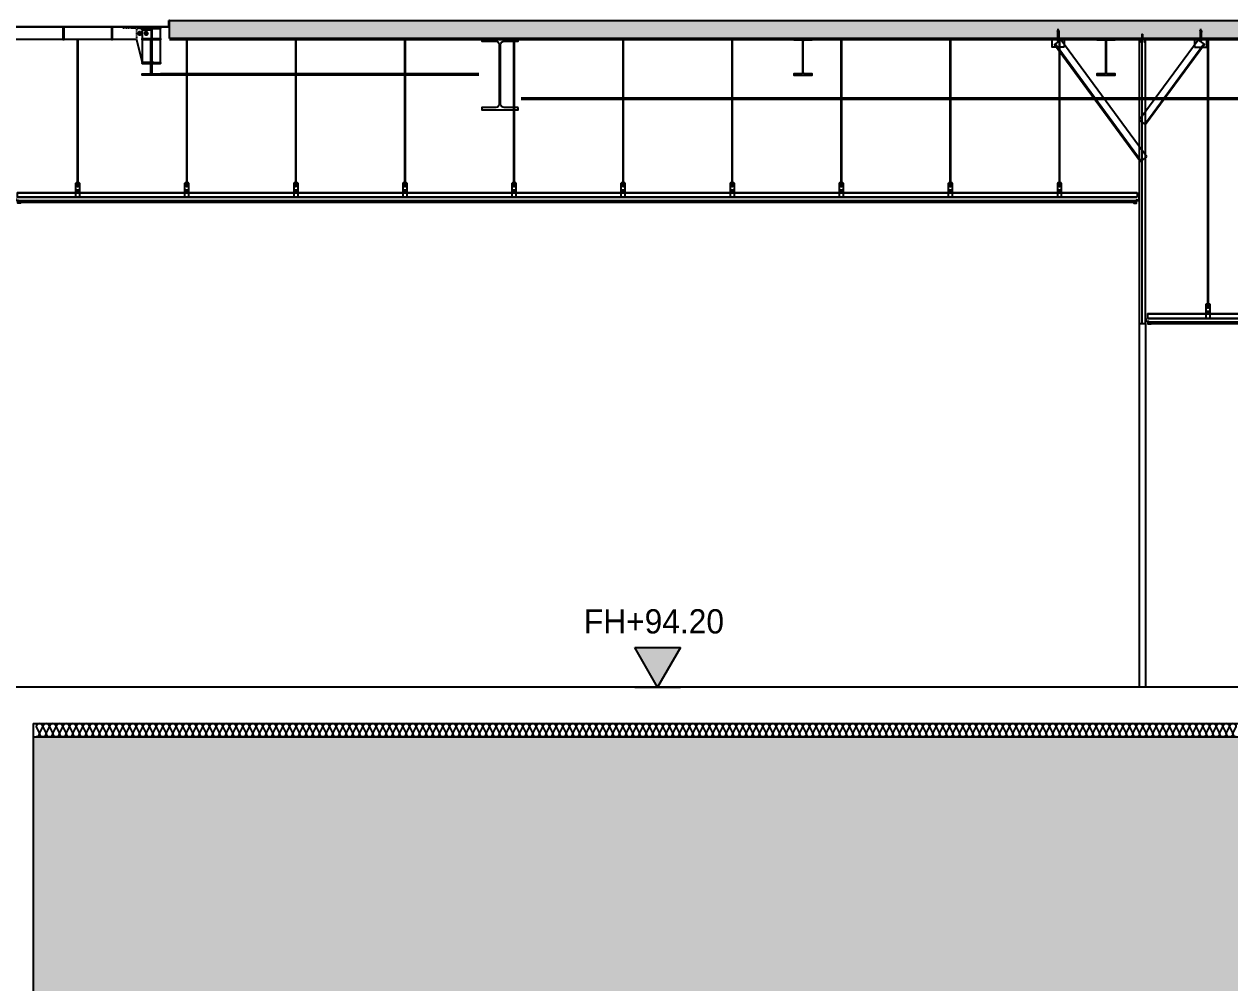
# Model space of a CAD drawing. Header units: millimetres. Extents: x 922366 to 1647943, y -534868 to 518781.
# Drawn here: x 1257360 to 1267307, y 178383 to 186292 of the extents above; entities that cross this region are included whole.
import ezdxf
from ezdxf.enums import TextEntityAlignment as Align
from ezdxf.xclip import XClip

# ---------------------------------------------------------------- set-up
doc = ezdxf.new("R2010")
doc.units = ezdxf.units.MM
doc.header["$XCLIPFRAME"] = 0
doc.linetypes.add('XR-SECTION$0$DASHED2', pattern=[0.375, 0.25, -0.125])
doc.linetypes.add('XR-SECTION$0$HID', pattern=[2.3, 1.5, -0.8])
doc.layers.get('Defpoints').update_dxf_attribs({"color": 137})
for name, color, linetype in [('XR-SECTION$0$01단열재', 55, 'Continuous'), ('XR-SECTION$0$01하지철물', 8, 'Continuous'), ('XR-SECTION$0$09GIRDER', 2, 'Continuous'), ('XR-SECTION$0$A-DET', 5, 'Continuous'), ('XR-SECTION$0$A-FLOR-STUD', 9, 'Continuous'), ('XR-SECTION$0$A-MET', 4, 'Continuous'), ('XR-SECTION$0$A_ME_B&N', 6, 'Continuous'), ('XR-SECTION$0$A_WAL_AS', 4, 'Continuous'), ('XR-SECTION$0$B&G', 9, 'Continuous'), ('XR-SECTION$0$CEILING', 6, 'Continuous'), ('XR-SECTION$0$CON', 2, 'Continuous'), ('XR-SECTION$0$DIM', 7, 'Continuous'), ('XR-SECTION$0$ELE-4', 4, 'Continuous'), ('XR-SECTION$0$ELE-8', 8, 'Continuous'), ('XR-SECTION$0$F.D_frame', 4, 'Continuous'), ('XR-SECTION$0$HAT-254', 254, 'Continuous'), ('XR-SECTION$0$S-253', 253, 'Continuous'), ('XR-SECTION$0$S-STEEL', 2, 'Continuous'), ('XR-SECTION$0$STEEL', 4, 'Continuous'), ('XR-SECTION$0$XR-sec$0$HAT-INS', 250, 'Continuous'), ('XR-SECTION$0$버림콘크리트', 6, 'Continuous'), ('XR-SECTION$0$하부기둥-1', 7, 'Continuous')]:
    doc.layers.add(name, color=color, linetype=linetype)
doc.styles.add('XR-SECTION$0$돋움', font='Dotum.ttf')
doc.linetypes.add('XR-SECTION$0$INSUL150', pattern='A,0.00254,-2.54,[134,ltypeshp.shx,S=18.75,R=0,X=-2.54,Y=0],-69.92,[134,ltypeshp.shx,S=18.75,R=180,X=2.54,Y=0],-2.54', length=75.00254)

# ---------------------------------------------------------------- blocks, each defined once
blk = doc.blocks.new('*U250')
at = {"layer": 'XR-SECTION$0$STEEL', "color": 252}
blk.add_lwpolyline([(-16.25, -9, -0.4142136), (-3.25, -22), (-3.25, -278, -0.4142136), (-16.25, -291), (-75, -291), (-75, -300), (75, -300), (75, -291), (16.25, -291, -0.4142136), (3.25, -278), (3.25, -22, -0.4142136), (16.25, -9), (75, -9), (75, 0), (-75, 0), (-75, -9)], format="xyb", close=True, dxfattribs=at)
blk = doc.blocks.new('*U275')
at = {"color": 252}
for p, q in [((303.7, 11), (315.5, 11)), ((326.1, 66), (326.1, 26)), ((326.1, 66), (9565.1, 66)), ((326.1, 63), (9565.1, 63)), ((326.1, 29), (9565.1, 29)), ((326.1, 26), (9565.1, 26)), ((839.9, 84), (809.9, 84)), ((831.8, 72), (818, 72)), ((824.9, 78.2), (824.9, 65.8)), ((1739.9, 84), (1709.9, 84)), ((1731.8, 72), (1718, 72)), ((1724.9, 78.2), (1724.9, 65.8)), ((2639.9, 84), (2609.9, 84)), ((2631.8, 72), (2618, 72)), ((2624.9, 78.2), (2624.9, 65.8)), ((3539.9, 84), (3509.9, 84)), ((3531.8, 72), (3518, 72)), ((3524.9, 78.2), (3524.9, 65.8)), ((4439.9, 84), (4409.9, 84)), ((4431.8, 72), (4418, 72)), ((4424.9, 78.2), (4424.9, 65.8)), ((5339.9, 84), (5309.9, 84)), ((5331.8, 72), (5318, 72)), ((5324.9, 78.2), (5324.9, 65.8)), ((6239.9, 84), (6209.9, 84)), ((6231.8, 72), (6218, 72)), ((6224.9, 78.2), (6224.9, 65.8)), ((7139.9, 84), (7109.9, 84)), ((7131.8, 72), (7118, 72)), ((7124.9, 78.2), (7124.9, 65.8)), ((8039.9, 84), (8009.9, 84)), ((8031.8, 72), (8018, 72)), ((8024.9, 78.2), (8024.9, 65.8)), ((8939.9, 84), (8909.9, 84)), ((8931.8, 72), (8918, 72)), ((8924.9, 78.2), (8924.9, 65.8)), ((9565.1, 66), (9565.1, 26)), ((9587.5, 11), (9575.7, 11)), ((336.1, -1), (9555.1, -1)), ((336.1, -16), (336.1, -1)), ((336.1, -8), (9555.1, -8)), ((336.1, -16), (9555.1, -16)), ((9555.1, -16), (9555.1, -1))]:
    blk.add_line(p, q, dxfattribs=at)
for points in [[(821.5, 1334), (821.5, 113.9), (828.2, 113.9), (828.2, 1334)], [(1721.5, 1334), (1721.5, 113.9), (1728.2, 113.9), (1728.2, 1334)], [(2621.5, 1334), (2621.5, 113.9), (2628.2, 113.9), (2628.2, 1334)], [(3521.5, 1334), (3521.5, 113.9), (3528.2, 113.9), (3528.2, 1334)], [(4421.5, 1334), (4421.5, 113.9), (4428.2, 113.9), (4428.2, 1334)], [(5321.5, 1334), (5321.5, 113.9), (5328.2, 113.9), (5328.2, 1334)], [(6221.5, 1334), (6221.5, 113.9), (6228.2, 113.9), (6228.2, 1334)], [(7121.5, 1334), (7121.5, 113.9), (7128.2, 113.9), (7128.2, 1334)], [(8021.5, 1334), (8021.5, 113.9), (8028.2, 113.9), (8028.2, 1334)], [(8921.5, 1334), (8921.5, 113.9), (8928.2, 113.9), (8928.2, 1334)], [(839.9, 143), (838.6, 145), (811.2, 145), (809.9, 143), (809.9, 138), (811.2, 136), (838.6, 136), (839.9, 138), (809.9, 138)], [(816.1, 136), (816.1, 131), (833.7, 131), (833.7, 136)], [(1739.9, 143), (1738.6, 145), (1711.2, 145), (1709.9, 143), (1709.9, 138), (1711.2, 136), (1738.6, 136), (1739.9, 138), (1709.9, 138)], [(1716.1, 136), (1716.1, 131), (1733.7, 131), (1733.7, 136)], [(2639.9, 143), (2638.6, 145), (2611.2, 145), (2609.9, 143), (2609.9, 138), (2611.2, 136), (2638.6, 136), (2639.9, 138), (2609.9, 138)], [(2616.1, 136), (2616.1, 131), (2633.7, 131), (2633.7, 136)], [(3539.9, 143), (3538.6, 145), (3511.2, 145), (3509.9, 143), (3509.9, 138), (3511.2, 136), (3538.6, 136), (3539.9, 138), (3509.9, 138)], [(3516.1, 136), (3516.1, 131), (3533.7, 131), (3533.7, 136)], [(4439.9, 143), (4438.6, 145), (4411.2, 145), (4409.9, 143), (4409.9, 138), (4411.2, 136), (4438.6, 136), (4439.9, 138), (4409.9, 138)], [(4416.1, 136), (4416.1, 131), (4433.7, 131), (4433.7, 136)], [(5339.9, 143), (5338.6, 145), (5311.2, 145), (5309.9, 143), (5309.9, 138), (5311.2, 136), (5338.6, 136), (5339.9, 138), (5309.9, 138)], [(5316.1, 136), (5316.1, 131), (5333.7, 131), (5333.7, 136)], [(6239.9, 143), (6238.6, 145), (6211.2, 145), (6209.9, 143), (6209.9, 138), (6211.2, 136), (6238.6, 136), (6239.9, 138), (6209.9, 138)], [(6216.1, 136), (6216.1, 131), (6233.7, 131), (6233.7, 136)], [(7139.9, 143), (7138.6, 145), (7111.2, 145), (7109.9, 143), (7109.9, 138), (7111.2, 136), (7138.6, 136), (7139.9, 138), (7109.9, 138)], [(7116.1, 136), (7116.1, 131), (7133.7, 131), (7133.7, 136)], [(8039.9, 143), (8038.6, 145), (8011.2, 145), (8009.9, 143), (8009.9, 138), (8011.2, 136), (8038.6, 136), (8039.9, 138), (8009.9, 138)], [(8016.1, 136), (8016.1, 131), (8033.7, 131), (8033.7, 136)], [(8939.9, 143), (8938.6, 145), (8911.2, 145), (8909.9, 143), (8909.9, 138), (8911.2, 136), (8938.6, 136), (8939.9, 138), (8909.9, 138)], [(8916.1, 136), (8916.1, 131), (8933.7, 131), (8933.7, 136)]]:
    blk.add_lwpolyline(points, dxfattribs=at)
for points in [[(809.9, 143), (839.9, 143), (839.9, 24), (809.9, 24)], [(1709.9, 143), (1739.9, 143), (1739.9, 24), (1709.9, 24)], [(2609.9, 143), (2639.9, 143), (2639.9, 24), (2609.9, 24)], [(3509.9, 143), (3539.9, 143), (3539.9, 24), (3509.9, 24)], [(4409.9, 143), (4439.9, 143), (4439.9, 24), (4409.9, 24)], [(5309.9, 143), (5339.9, 143), (5339.9, 24), (5309.9, 24)], [(6209.9, 143), (6239.9, 143), (6239.9, 24), (6209.9, 24)], [(7109.9, 143), (7139.9, 143), (7139.9, 24), (7109.9, 24)], [(8009.9, 143), (8039.9, 143), (8039.9, 24), (8009.9, 24)], [(8909.9, 143), (8939.9, 143), (8939.9, 24), (8909.9, 24)], [(333.1, -19), (352.1, -19), (352.1, -22), (330.1, -22), (330.1, 0), (308.1, 0), (308.1, 22), (311.1, 22), (311.1, 3), (333.1, 3)], [(9558.1, -19), (9539.1, -19), (9539.1, -22), (9561.1, -22), (9561.1, 0), (9583.1, 0), (9583.1, 22), (9580.1, 22), (9580.1, 3), (9558.1, 3)]]:
    blk.add_lwpolyline(points, close=True, dxfattribs=at)
for centre, radius in [((824.9, 72), 4.25), ((824.9, 72), 3.25), ((1724.9, 72), 4.25), ((1724.9, 72), 3.25), ((2624.9, 72), 4.25), ((2624.9, 72), 3.25), ((3524.9, 72), 4.25), ((3524.9, 72), 3.25), ((4424.9, 72), 4.25), ((4424.9, 72), 3.25), ((5324.9, 72), 4.25), ((5324.9, 72), 3.25), ((6224.9, 72), 4.25), ((6224.9, 72), 3.25), ((7124.9, 72), 4.25), ((7124.9, 72), 3.25), ((8024.9, 72), 4.25), ((8024.9, 72), 3.25), ((8924.9, 72), 4.25), ((8924.9, 72), 3.25)]:
    blk.add_circle(centre, radius, dxfattribs=at)
blk = doc.blocks.new('*U559')
at = {"layer": 'XR-SECTION$0$하부기둥-1', "color": 3, "linetype": 'ByBlock', "ltscale": 0.5}
for p, q in [((-21.3, 141), (-75, 141)), ((-3.3, 123), (-3.3, -123)), ((3.2, 123), (3.2, -123)), ((21.2, 141), (75, 141)), ((-21.3, -141), (-75, -141)), ((21.2, -141), (75, -141))]:
    blk.add_line(p, q, dxfattribs=at)
for points in [[(75, 141), (75, 150), (-75, 150), (-75, 141)], [(-75, -141), (-75, -150), (75, -150), (75, -141)]]:
    blk.add_lwpolyline(points, dxfattribs=at)
at = {"layer": 'XR-SECTION$0$하부기둥-1', "color": 3, "linetype": 'ByBlock', "ltscale": 0.1}
for centre, start, end in [((-21.3, 123), 0, 90), ((21.2, -123), 180, 270)]:
    blk.add_arc(centre, 18, start, end, dxfattribs=at)
at = {"layer": 'XR-SECTION$0$하부기둥-1', "color": 3, "linetype": 'ByBlock', "ltscale": 0.5}
for centre, start, end in [((21.2, 123), 90, 180), ((-21.3, -123), 270, 0)]:
    blk.add_arc(centre, 18, start, end, dxfattribs=at)
blk = doc.blocks.new('XR-SECTION$0$A$C4572204D')
at = {"layer": 'XR-SECTION$0$CON', "color": 252, "ltscale": 10}
blk.add_line((150, -582), (150, -18), dxfattribs=at)
blk.add_lwpolyline([(-246, -200), (-150, -582)], dxfattribs=at)
blk = doc.blocks.new('XR-SECTION$0$A$C1BF81989')
at = {"color": 252, "linetype": 'Continuous'}
for points in [[(-178, -76), (-206, -76), (-220, -100), (-206, -124), (-178, -124), (-164, -100)], [(-70, -76), (-98, -76), (-112, -100), (-98, -124), (-70, -124), (-56, -100)]]:
    blk.add_lwpolyline(points, close=True, dxfattribs=at)
for centre, radius in [((-192, -100), 24), ((-192, -100), 16), ((-84, -100), 24), ((-84, -100), 16)]:
    blk.add_circle(centre, radius, dxfattribs=at)
at = {"layer": 'XR-SECTION$0$B&G', "color": 252, "linetype": 'Continuous', "ltscale": 2}
for p, q in [((-170, 0), (-170, -20)), ((-150, -40), (-27, -40))]:
    blk.add_line(p, q, dxfattribs=at)
blk.add_arc((-150, -20), 20, 180, 270, dxfattribs=at)
at = {"layer": 'XR-SECTION$0$CON', "color": 252, "ltscale": 10}
blk.add_arc((-6, -18), 30, 180, 270, dxfattribs=at)
at = {"layer": 'XR-SECTION$0$DIM', "color": 252, "linetype": 'XR-SECTION$0$DASHED2', "ltscale": 0.1}
blk.add_lwpolyline([(-170, -18), (-246, -18), (-246, -200)], dxfattribs=at)
at = {"color": 252}
blk.add_blockref('XR-SECTION$0$A$C4572204D', (0, 0), dxfattribs=at)
blk = doc.blocks.new('XR-SECTION$0$str-sec2')
at = {"layer": 'XR-SECTION$0$ELE-8', "color": 252}
blk.add_lwpolyline([(8050, -356), (8200, -356), (8200, -56), (8050, -56)], close=True, dxfattribs=at)
at = {"layer": 'XR-SECTION$0$STEEL', "color": 252}
blk.add_line((8002, -156), (5977, -156), dxfattribs=at)
for points in [[(5749, -50), (8269, -50), (8269, 0)], [(8275, -56), (8275, 0), (8269, 0)], [(8275, -56), (5749, -56), (5749, -100)]]:
    blk.add_lwpolyline(points, dxfattribs=at)
for points in [[(7395, -56), (7395, -156), (7405, -156), (7405, -56)], [(7795, -56), (7795, -156), (7805, -156), (7805, -56)]]:
    blk.add_lwpolyline(points, close=True, dxfattribs=at)
at = {"layer": 'XR-SECTION$0$STEEL', "color": 252, "xscale": 0.5, "yscale": 0.5, "zscale": 0.5}
blk.add_blockref('XR-SECTION$0$A$C1BF81989', (8125, -56), dxfattribs=at)
at = {"layer": 'XR-SECTION$0$STEEL', "color": 252, "ltscale": 100, "xscale": -1}
blk.add_blockref('*U559', (8125, -206), dxfattribs=at)
blk = doc.blocks.new('*U326')
at = {"layer": 'XR-SECTION$0$XR-sec$0$HAT-INS', "color": 252}
for points in [[(32.5, 0, 0.414214), (32.75, 0.25), (32.5, 0.75, -1), (33, 0.75), (32.75, 0.25, 0.414214), (33, 0)], [(33, 0, 0.414214), (33.25, 0.25), (33, 0.75, -1), (33.5, 0.75), (33.25, 0.25, 0.414214), (33.5, 0)], [(33.5, 0, 0.414214), (33.75, 0.25), (33.5, 0.75, -1), (34, 0.75), (33.75, 0.25, 0.414214), (34, 0)], [(34, 0, 0.414214), (34.25, 0.25), (34, 0.75, -1), (34.5, 0.75), (34.25, 0.25, 0.414214), (34.5, 0)], [(34.5, 0, 0.414214), (34.75, 0.25), (34.5, 0.75, -1), (35, 0.75), (34.75, 0.25, 0.414214), (35, 0)], [(35, 0, 0.414214), (35.25, 0.25), (35, 0.75, -1), (35.5, 0.75), (35.25, 0.25, 0.414214), (35.5, 0)], [(35.5, 0, 0.414214), (35.75, 0.25), (35.5, 0.75, -1), (36, 0.75), (35.75, 0.25, 0.414214), (36, 0)], [(36, 0, 0.414214), (36.25, 0.25), (36, 0.75, -1), (36.5, 0.75), (36.25, 0.25, 0.414214), (36.5, 0)], [(36.5, 0, 0.414214), (36.75, 0.25), (36.5, 0.75, -1), (37, 0.75), (36.75, 0.25, 0.414214), (37, 0)], [(37, 0, 0.414214), (37.25, 0.25), (37, 0.75, -1), (37.5, 0.75), (37.25, 0.25, 0.414214), (37.5, 0)], [(37.5, 0, 0.414214), (37.75, 0.25), (37.5, 0.75, -1), (38, 0.75), (37.75, 0.25, 0.414214), (38, 0)], [(38, 0, 0.414214), (38.25, 0.25), (38, 0.75, -1), (38.5, 0.75), (38.25, 0.25, 0.414214), (38.5, 0)], [(38.5, 0, 0.414214), (38.75, 0.25), (38.5, 0.75, -1), (39, 0.75), (38.75, 0.25, 0.414214), (39, 0)], [(39, 0, 0.414214), (39.25, 0.25), (39, 0.75, -1), (39.5, 0.75), (39.25, 0.25, 0.414214), (39.5, 0)], [(39.5, 0, 0.414214), (39.75, 0.25), (39.5, 0.75, -1), (40, 0.75), (39.75, 0.25, 0.414214), (40, 0)], [(40, 0, 0.414214), (40.25, 0.25), (40, 0.75, -1), (40.5, 0.75), (40.25, 0.25, 0.414214), (40.5, 0)], [(40.5, 0, 0.414214), (40.75, 0.25), (40.5, 0.75, -1), (41, 0.75), (40.75, 0.25, 0.414214), (41, 0)], [(41, 0, 0.414214), (41.25, 0.25), (41, 0.75, -1), (41.5, 0.75), (41.25, 0.25, 0.414214), (41.5, 0)], [(41.5, 0, 0.414214), (41.75, 0.25), (41.5, 0.75, -1), (42, 0.75), (41.75, 0.25, 0.414214), (42, 0)], [(42, 0, 0.414214), (42.25, 0.25), (42, 0.75, -1), (42.5, 0.75), (42.25, 0.25, 0.414214), (42.5, 0)], [(42.5, 0, 0.414214), (42.75, 0.25), (42.5, 0.75, -1), (43, 0.75), (42.75, 0.25, 0.414214), (43, 0)], [(43, 0, 0.414214), (43.25, 0.25), (43, 0.75, -1), (43.5, 0.75), (43.25, 0.25, 0.414214), (43.5, 0)], [(43.5, 0, 0.414214), (43.75, 0.25), (43.5, 0.75, -1), (44, 0.75), (43.75, 0.25, 0.414214), (44, 0)], [(44, 0, 0.414214), (44.25, 0.25), (44, 0.75, -1), (44.5, 0.75), (44.25, 0.25, 0.414214), (44.5, 0)], [(44.5, 0, 0.414214), (44.75, 0.25), (44.5, 0.75, -1), (45, 0.75), (44.75, 0.25, 0.414214), (45, 0)], [(45, 0, 0.414214), (45.25, 0.25), (45, 0.75, -1), (45.5, 0.75), (45.25, 0.25, 0.414214), (45.5, 0)], [(45.5, 0, 0.414214), (45.75, 0.25), (45.5, 0.75, -1), (46, 0.75), (45.75, 0.25, 0.414214), (46, 0)], [(46, 0, 0.414214), (46.25, 0.25), (46, 0.75, -1), (46.5, 0.75), (46.25, 0.25, 0.414214), (46.5, 0)], [(46.5, 0, 0.414214), (46.75, 0.25), (46.5, 0.75, -1), (47, 0.75), (46.75, 0.25, 0.414214), (47, 0)], [(47, 0, 0.414214), (47.25, 0.25), (47, 0.75, -1), (47.5, 0.75), (47.25, 0.25, 0.414214), (47.5, 0)], [(47.5, 0, 0.414214), (47.75, 0.25), (47.5, 0.75, -1), (48, 0.75), (47.75, 0.25, 0.414214), (48, 0)], [(48, 0, 0.414214), (48.25, 0.25), (48, 0.75, -1), (48.5, 0.75), (48.25, 0.25, 0.414214), (48.5, 0)], [(48.5, 0, 0.414214), (48.75, 0.25), (48.5, 0.75, -1), (49, 0.75), (48.75, 0.25, 0.414214), (49, 0)], [(49, 0, 0.414214), (49.25, 0.25), (49, 0.75, -1), (49.5, 0.75), (49.25, 0.25, 0.414214), (49.5, 0)], [(49.5, 0, 0.414214), (49.75, 0.25), (49.5, 0.75, -1), (50, 0.75), (49.75, 0.25, 0.414214), (50, 0)], [(50, 0, 0.414214), (50.25, 0.25), (50, 0.75, -1), (50.5, 0.75), (50.25, 0.25, 0.414214), (50.5, 0)], [(50.5, 0, 0.414214), (50.75, 0.25), (50.5, 0.75, -1), (51, 0.75), (50.75, 0.25, 0.414214), (51, 0)], [(51, 0, 0.414214), (51.25, 0.25), (51, 0.75, -1), (51.5, 0.75), (51.25, 0.25, 0.414214), (51.5, 0)], [(51.5, 0, 0.414214), (51.75, 0.25), (51.5, 0.75, -1), (52, 0.75), (51.75, 0.25, 0.414214), (52, 0)], [(52, 0, 0.414214), (52.25, 0.25), (52, 0.75, -1), (52.5, 0.75), (52.25, 0.25, 0.414214), (52.5, 0)], [(52.5, 0, 0.414214), (52.75, 0.25), (52.5, 0.75, -1), (53, 0.75), (52.75, 0.25, 0.414214), (53, 0)], [(53, 0, 0.414214), (53.25, 0.25), (53, 0.75, -1), (53.5, 0.75), (53.25, 0.25, 0.414214), (53.5, 0)], [(53.5, 0, 0.414214), (53.75, 0.25), (53.5, 0.75, -1), (54, 0.75), (53.75, 0.25, 0.414214), (54, 0)], [(54, 0, 0.414214), (54.25, 0.25), (54, 0.75, -1), (54.5, 0.75), (54.25, 0.25, 0.414214), (54.5, 0)], [(54.5, 0, 0.414214), (54.75, 0.25), (54.5, 0.75, -1), (55, 0.75), (54.75, 0.25, 0.414214), (55, 0)], [(55, 0, 0.414214), (55.25, 0.25), (55, 0.75, -1), (55.5, 0.75), (55.25, 0.25, 0.414214), (55.5, 0)], [(55.5, 0, 0.414214), (55.75, 0.25), (55.5, 0.75, -1), (56, 0.75), (55.75, 0.25, 0.414214), (56, 0)], [(56, 0, 0.414214), (56.25, 0.25), (56, 0.75, -1), (56.5, 0.75), (56.25, 0.25, 0.414214), (56.5, 0)], [(56.5, 0, 0.414214), (56.75, 0.25), (56.5, 0.75, -1), (57, 0.75), (56.75, 0.25, 0.414214), (57, 0)], [(57, 0, 0.414214), (57.25, 0.25), (57, 0.75, -1), (57.5, 0.75), (57.25, 0.25, 0.414214), (57.5, 0)], [(57.5, 0, 0.414214), (57.75, 0.25), (57.5, 0.75, -1), (58, 0.75), (57.75, 0.25, 0.414214), (58, 0)], [(58, 0, 0.414214), (58.25, 0.25), (58, 0.75, -1), (58.5, 0.75), (58.25, 0.25, 0.414214), (58.5, 0)], [(58.5, 0, 0.414214), (58.75, 0.25), (58.5, 0.75, -1), (59, 0.75), (58.75, 0.25, 0.414214), (59, 0)], [(59, 0, 0.414214), (59.25, 0.25), (59, 0.75, -1), (59.5, 0.75), (59.25, 0.25, 0.414214), (59.5, 0)], [(59.5, 0, 0.414214), (59.75, 0.25), (59.5, 0.75, -1), (60, 0.75), (59.75, 0.25, 0.414214), (60, 0)], [(60, 0, 0.414214), (60.25, 0.25), (60, 0.75, -1), (60.5, 0.75), (60.25, 0.25, 0.414214), (60.5, 0)], [(60.5, 0, 0.414214), (60.75, 0.25), (60.5, 0.75, -1), (61, 0.75), (60.75, 0.25, 0.414214), (61, 0)], [(61, 0, 0.414214), (61.25, 0.25), (61, 0.75, -1), (61.5, 0.75), (61.25, 0.25, 0.414214), (61.5, 0)], [(61.5, 0, 0.414214), (61.75, 0.25), (61.5, 0.75, -1), (62, 0.75), (61.75, 0.25, 0.414214), (62, 0)], [(62, 0, 0.414214), (62.25, 0.25), (62, 0.75, -1), (62.5, 0.75), (62.25, 0.25, 0.414214), (62.5, 0)], [(62.5, 0, 0.414214), (62.75, 0.25), (62.5, 0.75, -1), (63, 0.75), (62.75, 0.25, 0.414214), (63, 0)], [(63, 0, 0.414214), (63.25, 0.25), (63, 0.75, -1), (63.5, 0.75), (63.25, 0.25, 0.414214), (63.5, 0)], [(63.5, 0, 0.414214), (63.75, 0.25), (63.5, 0.75, -1), (64, 0.75), (63.75, 0.25, 0.414214), (64, 0)], [(64, 0, 0.414214), (64.25, 0.25), (64, 0.75, -1), (64.5, 0.75), (64.25, 0.25, 0.414214), (64.5, 0)], [(64.5, 0, 0.414214), (64.75, 0.25), (64.5, 0.75, -1), (65, 0.75), (64.75, 0.25, 0.414214), (65, 0)], [(65, 0, 0.414214), (65.25, 0.25), (65, 0.75, -1), (65.5, 0.75), (65.25, 0.25, 0.414214), (65.5, 0)], [(65.5, 0, 0.414214), (65.75, 0.25), (65.5, 0.75, -1), (66, 0.75), (65.75, 0.25, 0.414214), (66, 0)], [(66, 0, 0.414214), (66.25, 0.25), (66, 0.75, -1), (66.5, 0.75), (66.25, 0.25, 0.414214), (66.5, 0)], [(66.5, 0, 0.414214), (66.75, 0.25), (66.5, 0.75, -1), (67, 0.75), (66.75, 0.25, 0.414214), (67, 0)], [(67, 0, 0.414214), (67.25, 0.25), (67, 0.75, -1), (67.5, 0.75), (67.25, 0.25, 0.414214), (67.5, 0)], [(67.5, 0, 0.414214), (67.75, 0.25), (67.5, 0.75, -1), (68, 0.75), (67.75, 0.25, 0.414214), (68, 0)], [(68, 0, 0.414214), (68.25, 0.25), (68, 0.75, -1), (68.5, 0.75), (68.25, 0.25, 0.414214), (68.5, 0)], [(68.5, 0, 0.414214), (68.75, 0.25), (68.5, 0.75, -1), (69, 0.75), (68.75, 0.25, 0.414214), (69, 0)], [(69, 0, 0.414214), (69.25, 0.25), (69, 0.75, -1), (69.5, 0.75), (69.25, 0.25, 0.414214), (69.5, 0)], [(69.5, 0, 0.414214), (69.75, 0.25), (69.5, 0.75, -1), (70, 0.75), (69.75, 0.25, 0.414214), (70, 0)], [(70, 0, 0.414214), (70.25, 0.25), (70, 0.75, -1), (70.5, 0.75), (70.25, 0.25, 0.414214), (70.5, 0)], [(70.5, 0, 0.414214), (70.75, 0.25), (70.5, 0.75, -1), (71, 0.75), (70.75, 0.25, 0.414214), (71, 0)], [(71, 0, 0.414214), (71.25, 0.25), (71, 0.75, -1), (71.5, 0.75), (71.25, 0.25, 0.414214), (71.5, 0)], [(71.5, 0, 0.414214), (71.75, 0.25), (71.5, 0.75, -1), (72, 0.75), (71.75, 0.25, 0.414214), (72, 0)], [(72, 0, 0.414214), (72.25, 0.25), (72, 0.75, -1), (72.5, 0.75), (72.25, 0.25, 0.414214), (72.5, 0)], [(72.5, 0, 0.414214), (72.75, 0.25), (72.5, 0.75, -1), (73, 0.75), (72.75, 0.25, 0.414214), (73, 0)], [(73, 0, 0.414214), (73.25, 0.25), (73, 0.75, -1), (73.5, 0.75), (73.25, 0.25, 0.414214), (73.5, 0)], [(73.5, 0, 0.414214), (73.75, 0.25), (73.5, 0.75, -1), (74, 0.75), (73.75, 0.25, 0.414214), (74, 0)], [(74, 0, 0.414214), (74.25, 0.25), (74, 0.75, -1), (74.5, 0.75), (74.25, 0.25, 0.414214), (74.5, 0)], [(74.5, 0, 0.414214), (74.75, 0.25), (74.5, 0.75, -1), (75, 0.75), (74.75, 0.25, 0.414214), (75, 0)], [(75, 0, 0.414214), (75.25, 0.25), (75, 0.75, -1), (75.5, 0.75), (75.25, 0.25, 0.414214), (75.5, 0)], [(75.5, 0, 0.414214), (75.75, 0.25), (75.5, 0.75, -1), (76, 0.75), (75.75, 0.25, 0.414214), (76, 0)], [(76, 0, 0.414214), (76.25, 0.25), (76, 0.75, -1), (76.5, 0.75), (76.25, 0.25, 0.414214), (76.5, 0)], [(76.5, 0, 0.414214), (76.75, 0.25), (76.5, 0.75, -1), (77, 0.75), (76.75, 0.25, 0.414214), (77, 0)], [(77, 0, 0.414214), (77.25, 0.25), (77, 0.75, -1), (77.5, 0.75), (77.25, 0.25, 0.414214), (77.5, 0)], [(77.5, 0, 0.414214), (77.75, 0.25), (77.5, 0.75, -1), (78, 0.75), (77.75, 0.25, 0.414214), (78, 0)], [(78, 0, 0.414214), (78.25, 0.25), (78, 0.75, -1), (78.5, 0.75), (78.25, 0.25, 0.414214), (78.5, 0)], [(78.5, 0, 0.414214), (78.75, 0.25), (78.5, 0.75, -1), (79, 0.75), (78.75, 0.25, 0.414214), (79, 0)], [(79, 0, 0.414214), (79.25, 0.25), (79, 0.75, -1), (79.5, 0.75), (79.25, 0.25, 0.414214), (79.5, 0)], [(79.5, 0, 0.414214), (79.75, 0.25), (79.5, 0.75, -1), (80, 0.75), (79.75, 0.25, 0.414214), (80, 0)], [(80, 0, 0.414214), (80.25, 0.25), (80, 0.75, -1), (80.5, 0.75), (80.25, 0.25, 0.414214), (80.5, 0)], [(80.5, 0, 0.414214), (80.75, 0.25), (80.5, 0.75, -1), (81, 0.75), (80.75, 0.25, 0.414214), (81, 0)], [(81, 0, 0.414214), (81.25, 0.25), (81, 0.75, -1), (81.5, 0.75), (81.25, 0.25, 0.414214), (81.5, 0)], [(81.5, 0, 0.414214), (81.75, 0.25), (81.5, 0.75, -1), (82, 0.75), (81.75, 0.25, 0.414214), (82, 0)], [(82, 0, 0.414214), (82.25, 0.25), (82, 0.75, -1), (82.5, 0.75), (82.25, 0.25, 0.414214), (82.5, 0)], [(82.5, 0, 0.414214), (82.75, 0.25), (82.5, 0.75, -1), (83, 0.75), (82.75, 0.25, 0.414214), (83, 0)], [(83, 0, 0.414214), (83.25, 0.25), (83, 0.75, -1), (83.5, 0.75), (83.25, 0.25, 0.414214), (83.5, 0)], [(83.5, 0, 0.414214), (83.75, 0.25), (83.5, 0.75, -1), (84, 0.75), (83.75, 0.25, 0.414214), (84, 0)], [(84, 0, 0.414214), (84.25, 0.25), (84, 0.75, -1), (84.5, 0.75), (84.25, 0.25, 0.414214), (84.5, 0)], [(84.5, 0, 0.414214), (84.75, 0.25), (84.5, 0.75, -1), (85, 0.75), (84.75, 0.25, 0.414214), (85, 0)], [(85, 0, 0.414214), (85.25, 0.25), (85, 0.75, -1), (85.5, 0.75), (85.25, 0.25, 0.414214), (85.5, 0)], [(85.5, 0, 0.414214), (85.75, 0.25), (85.5, 0.75, -1), (86, 0.75), (85.75, 0.25, 0.414214), (86, 0)], [(86, 0, 0.414214), (86.25, 0.25), (86, 0.75, -1), (86.5, 0.75), (86.25, 0.25, 0.414214), (86.5, 0)], [(86.5, 0, 0.414214), (86.75, 0.25), (86.5, 0.75, -1), (87, 0.75), (86.75, 0.25, 0.414214), (87, 0)], [(87, 0, 0.414214), (87.25, 0.25), (87, 0.75, -1), (87.5, 0.75), (87.25, 0.25, 0.414214), (87.5, 0)], [(87.5, 0, 0.414214), (87.75, 0.25), (87.5, 0.75, -1), (88, 0.75), (87.75, 0.25, 0.414214), (88, 0)], [(88, 0, 0.414214), (88.25, 0.25), (88, 0.75, -1), (88.5, 0.75), (88.25, 0.25, 0.414214), (88.5, 0)], [(88.5, 0, 0.414214), (88.75, 0.25), (88.5, 0.75, -1), (89, 0.75), (88.75, 0.25, 0.414214), (89, 0)], [(89, 0, 0.414214), (89.25, 0.25), (89, 0.75, -1), (89.5, 0.75), (89.25, 0.25, 0.414214), (89.5, 0)], [(89.5, 0, 0.414214), (89.75, 0.25), (89.5, 0.75, -1), (90, 0.75), (89.75, 0.25, 0.414214), (90, 0)], [(90, 0, 0.414214), (90.25, 0.25), (90, 0.75, -1), (90.5, 0.75), (90.25, 0.25, 0.414214), (90.5, 0)], [(90.5, 0, 0.414214), (90.75, 0.25), (90.5, 0.75, -1), (91, 0.75), (90.75, 0.25, 0.414214), (91, 0)], [(91, 0, 0.414214), (91.25, 0.25), (91, 0.75, -1), (91.5, 0.75), (91.25, 0.25, 0.414214), (91.5, 0)], [(91.5, 0, 0.414214), (91.75, 0.25), (91.5, 0.75, -1), (92, 0.75), (91.75, 0.25, 0.414214), (92, 0)], [(92, 0, 0.414214), (92.25, 0.25), (92, 0.75, -1), (92.5, 0.75), (92.25, 0.25, 0.414214), (92.5, 0)], [(92.5, 0, 0.414214), (92.75, 0.25), (92.5, 0.75, -1), (93, 0.75), (92.75, 0.25, 0.414214), (93, 0)], [(93, 0, 0.414214), (93.25, 0.25), (93, 0.75, -1), (93.5, 0.75), (93.25, 0.25, 0.414214), (93.5, 0)], [(93.5, 0, 0.414214), (93.75, 0.25), (93.5, 0.75, -1), (94, 0.75), (93.75, 0.25, 0.414214), (94, 0)], [(94, 0, 0.414214), (94.25, 0.25), (94, 0.75, -1), (94.5, 0.75), (94.25, 0.25, 0.414214), (94.5, 0)], [(94.5, 0, 0.414214), (94.75, 0.25), (94.5, 0.75, -1), (95, 0.75), (94.75, 0.25, 0.414214), (95, 0)], [(95, 0, 0.414214), (95.25, 0.25), (95, 0.75, -1), (95.5, 0.75), (95.25, 0.25, 0.414214), (95.5, 0)], [(95.5, 0, 0.414214), (95.75, 0.25), (95.5, 0.75, -1), (96, 0.75), (95.75, 0.25, 0.414214), (96, 0)], [(96, 0, 0.414214), (96.25, 0.25), (96, 0.75, -1), (96.5, 0.75), (96.25, 0.25, 0.414214), (96.5, 0)], [(96.5, 0, 0.414214), (96.75, 0.25), (96.5, 0.75, -1), (97, 0.75), (96.75, 0.25, 0.414214), (97, 0)], [(97, 0, 0.414214), (97.25, 0.25), (97, 0.75, -1), (97.5, 0.75), (97.25, 0.25, 0.414214), (97.5, 0)], [(97.5, 0, 0.414214), (97.75, 0.25), (97.5, 0.75, -1), (98, 0.75), (97.75, 0.25, 0.414214), (98, 0)], [(98, 0, 0.414214), (98.25, 0.25), (98, 0.75, -1), (98.5, 0.75), (98.25, 0.25, 0.414214), (98.5, 0)], [(98.5, 0, 0.414214), (98.75, 0.25), (98.5, 0.75, -1), (99, 0.75), (98.75, 0.25, 0.414214), (99, 0)], [(99, 0, 0.414214), (99.25, 0.25), (99, 0.75, -1), (99.5, 0.75), (99.25, 0.25, 0.414214), (99.5, 0)], [(99.5, 0, 0.414214), (99.75, 0.25), (99.5, 0.75, -1), (100, 0.75), (99.75, 0.25, 0.414214), (100, 0)], [(100, 0, 0.414214), (100.25, 0.25), (100, 0.75, -1), (100.5, 0.75), (100.25, 0.25, 0.414214), (100.5, 0)], [(100.5, 0, 0.414214), (100.75, 0.25), (100.5, 0.75, -1), (101, 0.75), (100.75, 0.25, 0.414214), (101, 0)], [(101, 0, 0.414214), (101.25, 0.25), (101, 0.75, -1), (101.5, 0.75), (101.25, 0.25, 0.414214), (101.5, 0)], [(101.5, 0, 0.414214), (101.75, 0.25), (101.5, 0.75, -1), (102, 0.75), (101.75, 0.25, 0.414214), (102, 0)], [(102, 0, 0.414214), (102.25, 0.25), (102, 0.75, -1), (102.5, 0.75), (102.25, 0.25, 0.414214), (102.5, 0)], [(102.5, 0, 0.414214), (102.75, 0.25), (102.5, 0.75, -1), (103, 0.75), (102.75, 0.25, 0.414214), (103, 0)], [(103, 0, 0.414214), (103.25, 0.25), (103, 0.75, -1), (103.5, 0.75), (103.25, 0.25, 0.414214), (103.5, 0)], [(103.5, 0, 0.414214), (103.75, 0.25), (103.5, 0.75, -1), (104, 0.75), (103.75, 0.25, 0.414214), (104, 0)], [(104, 0, 0.414214), (104.25, 0.25), (104, 0.75, -1), (104.5, 0.75), (104.25, 0.25, 0.414214), (104.5, 0)], [(104.5, 0, 0.414214), (104.75, 0.25), (104.5, 0.75, -1), (105, 0.75), (104.75, 0.25, 0.414214), (105, 0)], [(105, 0, 0.414214), (105.25, 0.25), (105, 0.75, -1), (105.5, 0.75), (105.25, 0.25, 0.414214), (105.5, 0)], [(105.5, 0, 0.414214), (105.75, 0.25), (105.5, 0.75, -1), (106, 0.75), (105.75, 0.25, 0.414214), (106, 0)], [(106, 0, 0.414214), (106.25, 0.25), (106, 0.75, -1), (106.5, 0.75), (106.25, 0.25, 0.414214), (106.5, 0)], [(106.5, 0, 0.414214), (106.75, 0.25), (106.5, 0.75, -1), (107, 0.75), (106.75, 0.25, 0.414214), (107, 0)], [(107, 0, 0.414214), (107.25, 0.25), (107, 0.75, -1), (107.5, 0.75), (107.25, 0.25, 0.414214), (107.5, 0)], [(107.5, 0, 0.414214), (107.75, 0.25), (107.5, 0.75, -1), (108, 0.75), (107.75, 0.25, 0.414214), (108, 0)], [(108, 0, 0.414214), (108.25, 0.25), (108, 0.75, -1), (108.5, 0.75), (108.25, 0.25, 0.414214), (108.5, 0)], [(108.5, 0, 0.414214), (108.75, 0.25), (108.5, 0.75, -1), (109, 0.75), (108.75, 0.25, 0.414214), (109, 0)], [(109, 0, 0.414214), (109.25, 0.25), (109, 0.75, -1), (109.5, 0.75), (109.25, 0.25, 0.414214), (109.5, 0)], [(109.5, 0, 0.414214), (109.75, 0.25), (109.5, 0.75, -1), (110, 0.75), (109.75, 0.25, 0.414214), (110, 0)], [(110, 0, 0.414214), (110.25, 0.25), (110, 0.75, -1), (110.5, 0.75), (110.25, 0.25, 0.414214), (110.5, 0)], [(110.5, 0, 0.414214), (110.75, 0.25), (110.5, 0.75, -1), (111, 0.75), (110.75, 0.25, 0.414214), (111, 0)], [(111, 0, 0.414214), (111.25, 0.25), (111, 0.75, -1), (111.5, 0.75), (111.25, 0.25, 0.414214), (111.5, 0)], [(111.5, 0, 0.414214), (111.75, 0.25), (111.5, 0.75, -1), (112, 0.75), (111.75, 0.25, 0.414214), (112, 0)], [(112, 0, 0.414214), (112.25, 0.25), (112, 0.75, -1), (112.5, 0.75), (112.25, 0.25, 0.414214), (112.5, 0)], [(112.5, 0, 0.414214), (112.75, 0.25), (112.5, 0.75, -1), (113, 0.75), (112.75, 0.25, 0.414214), (113, 0)], [(113, 0, 0.414214), (113.25, 0.25), (113, 0.75, -1), (113.5, 0.75), (113.25, 0.25, 0.414214), (113.5, 0)], [(113.5, 0, 0.414214), (113.75, 0.25), (113.5, 0.75, -1), (114, 0.75), (113.75, 0.25, 0.414214), (114, 0)], [(114, 0, 0.414214), (114.25, 0.25), (114, 0.75, -1), (114.5, 0.75), (114.25, 0.25, 0.414214), (114.5, 0)], [(114.5, 0, 0.414214), (114.75, 0.25), (114.5, 0.75, -1), (115, 0.75), (114.75, 0.25, 0.414214), (115, 0)], [(115, 0, 0.414214), (115.25, 0.25), (115, 0.75, -1), (115.5, 0.75), (115.25, 0.25, 0.414214), (115.5, 0)], [(115.5, 0, 0.414214), (115.75, 0.25), (115.5, 0.75, -1), (116, 0.75), (115.75, 0.25, 0.414214), (116, 0)], [(116, 0, 0.414214), (116.25, 0.25), (116, 0.75, -1), (116.5, 0.75), (116.25, 0.25, 0.414214), (116.5, 0)], [(116.5, 0, 0.414214), (116.75, 0.25), (116.5, 0.75, -1), (117, 0.75), (116.75, 0.25, 0.414214), (117, 0)], [(117, 0, 0.414214), (117.25, 0.25), (117, 0.75, -1), (117.5, 0.75), (117.25, 0.25, 0.414214), (117.5, 0)], [(117.5, 0, 0.414214), (117.75, 0.25), (117.5, 0.75, -1), (118, 0.75), (117.75, 0.25, 0.414214), (118, 0)], [(118, 0, 0.414214), (118.25, 0.25), (118, 0.75, -1), (118.5, 0.75), (118.25, 0.25, 0.414214), (118.5, 0)], [(118.5, 0, 0.414214), (118.75, 0.25), (118.5, 0.75, -1), (119, 0.75), (118.75, 0.25, 0.414214), (119, 0)], [(119, 0, 0.414214), (119.25, 0.25), (119, 0.75, -1), (119.5, 0.75), (119.25, 0.25, 0.414214), (119.5, 0)], [(119.5, 0, 0.414214), (119.75, 0.25), (119.5, 0.75, -1), (120, 0.75), (119.75, 0.25, 0.414214), (120, 0)], [(120, 0, 0.414214), (120.25, 0.25), (120, 0.75, -1), (120.5, 0.75), (120.25, 0.25, 0.414214), (120.5, 0)], [(120.5, 0, 0.414214), (120.75, 0.25), (120.5, 0.75, -1), (121, 0.75), (120.75, 0.25, 0.414214), (121, 0)], [(121, 0, 0.414214), (121.25, 0.25), (121, 0.75, -1), (121.5, 0.75), (121.25, 0.25, 0.414214), (121.5, 0)], [(121.5, 0, 0.414214), (121.75, 0.25), (121.5, 0.75, -1), (122, 0.75), (121.75, 0.25, 0.414214), (122, 0)], [(122, 0, 0.414214), (122.25, 0.25), (122, 0.75, -1), (122.5, 0.75), (122.25, 0.25, 0.414214), (122.5, 0)]]:
    blk.add_lwpolyline(points, format="xyb", dxfattribs=at)
blk = doc.blocks.new('XR-SECTION$0$단면레벨-1')
at = {"layer": 'Defpoints'}
blk.add_hatch(color=252, dxfattribs=at).paths.add_polyline_path([(2176.32, 144.32), (2178.59, 148.25), (2174.05, 148.25)])
at = {"layer": 'Defpoints', "color": 252}
for p, q in [((2174.05, 148.25), (2176.32, 144.32)), ((2178.59, 148.25), (2174.05, 148.25)), ((2176.32, 144.32), (2178.59, 148.25)), ((2178.59, 144.32), (2174.05, 144.32))]:
    blk.add_line(p, q, dxfattribs=at)
at = {"layer": 'Defpoints', "color": 252, "style": 'XR-SECTION$0$돋움'}
blk.add_attdef('GL.+1500', text='', height=2.81, dxfattribs=at).set_placement((2176.69, 150.85), align=Align.MIDDLE)
blk = doc.blocks.new('*U395')
at = {"color": 252}
for p, q in [((303.7, 11), (315.5, 11)), ((326.1, 66), (326.1, 26)), ((326.1, 66), (5265.1, 66)), ((326.1, 63), (5265.1, 63)), ((326.1, 29), (5265.1, 29)), ((326.1, 26), (5265.1, 26)), ((839.9, 84), (809.9, 84)), ((831.8, 72), (818, 72)), ((824.9, 78.2), (824.9, 65.8)), ((1739.9, 84), (1709.9, 84)), ((1731.8, 72), (1718, 72)), ((1724.9, 78.2), (1724.9, 65.8)), ((2639.9, 84), (2609.9, 84)), ((2631.8, 72), (2618, 72)), ((2624.9, 78.2), (2624.9, 65.8)), ((3539.9, 84), (3509.9, 84)), ((3531.8, 72), (3518, 72)), ((3524.9, 78.2), (3524.9, 65.8)), ((4439.9, 84), (4409.9, 84)), ((4431.8, 72), (4418, 72)), ((4424.9, 78.2), (4424.9, 65.8)), ((5265.1, 66), (5265.1, 26)), ((5287.5, 11), (5275.7, 11)), ((336.1, -1), (5255.1, -1)), ((336.1, -16), (336.1, -1)), ((336.1, -8), (5255.1, -8)), ((336.1, -16), (5255.1, -16)), ((5255.1, -16), (5255.1, -1))]:
    blk.add_line(p, q, dxfattribs=at)
for points in [[(821.5, 2325), (821.5, 113.9), (828.2, 113.9), (828.2, 2325)], [(1721.5, 2325), (1721.5, 113.9), (1728.2, 113.9), (1728.2, 2325)], [(2621.5, 2325), (2621.5, 113.9), (2628.2, 113.9), (2628.2, 2325)], [(3521.5, 2325), (3521.5, 113.9), (3528.2, 113.9), (3528.2, 2325)], [(4421.5, 2325), (4421.5, 113.9), (4428.2, 113.9), (4428.2, 2325)], [(839.9, 143), (838.6, 145), (811.2, 145), (809.9, 143), (809.9, 138), (811.2, 136), (838.6, 136), (839.9, 138), (809.9, 138)], [(816.1, 136), (816.1, 131), (833.7, 131), (833.7, 136)], [(1739.9, 143), (1738.6, 145), (1711.2, 145), (1709.9, 143), (1709.9, 138), (1711.2, 136), (1738.6, 136), (1739.9, 138), (1709.9, 138)], [(1716.1, 136), (1716.1, 131), (1733.7, 131), (1733.7, 136)], [(2639.9, 143), (2638.6, 145), (2611.2, 145), (2609.9, 143), (2609.9, 138), (2611.2, 136), (2638.6, 136), (2639.9, 138), (2609.9, 138)], [(2616.1, 136), (2616.1, 131), (2633.7, 131), (2633.7, 136)], [(3539.9, 143), (3538.6, 145), (3511.2, 145), (3509.9, 143), (3509.9, 138), (3511.2, 136), (3538.6, 136), (3539.9, 138), (3509.9, 138)], [(3516.1, 136), (3516.1, 131), (3533.7, 131), (3533.7, 136)], [(4439.9, 143), (4438.6, 145), (4411.2, 145), (4409.9, 143), (4409.9, 138), (4411.2, 136), (4438.6, 136), (4439.9, 138), (4409.9, 138)], [(4416.1, 136), (4416.1, 131), (4433.7, 131), (4433.7, 136)]]:
    blk.add_lwpolyline(points, dxfattribs=at)
for points in [[(809.9, 143), (839.9, 143), (839.9, 24), (809.9, 24)], [(1709.9, 143), (1739.9, 143), (1739.9, 24), (1709.9, 24)], [(2609.9, 143), (2639.9, 143), (2639.9, 24), (2609.9, 24)], [(3509.9, 143), (3539.9, 143), (3539.9, 24), (3509.9, 24)], [(4409.9, 143), (4439.9, 143), (4439.9, 24), (4409.9, 24)], [(333.1, -19), (352.1, -19), (352.1, -22), (330.1, -22), (330.1, 0), (308.1, 0), (308.1, 22), (311.1, 22), (311.1, 3), (333.1, 3)], [(5258.1, -19), (5239.1, -19), (5239.1, -22), (5261.1, -22), (5261.1, 0), (5283.1, 0), (5283.1, 22), (5280.1, 22), (5280.1, 3), (5258.1, 3)]]:
    blk.add_lwpolyline(points, close=True, dxfattribs=at)
for centre, radius in [((824.9, 72), 4.25), ((824.9, 72), 3.25), ((1724.9, 72), 4.25), ((1724.9, 72), 3.25), ((2624.9, 72), 4.25), ((2624.9, 72), 3.25), ((3524.9, 72), 4.25), ((3524.9, 72), 3.25), ((4424.9, 72), 4.25), ((4424.9, 72), 3.25)]:
    blk.add_circle(centre, radius, dxfattribs=at)
blk = doc.blocks.new('XR-SECTION$0$M10 ANCHOR')
at = {"layer": 'XR-SECTION$0$A_ME_B&N', "color": 252}
for p, q in [((-2.1, 22.6), (107.2, 22.6)), ((7.1, 25.8), (7.6, 26.3)), ((7.1, 25.8), (7.1, 19.4)), ((7.6, 18.9), (7.1, 19.4)), ((7.6, 18.9), (7.6, 26.3)), ((7.6, 26.3), (9.7, 26.3)), ((7.6, 18.9), (9.7, 18.9)), ((11.1, 27.6), (9.7, 26.2)), ((9.7, 26.2), (9.7, 18.9)), ((11.1, 17.6), (9.7, 18.9)), ((10.2, 26.6), (12.1, 26.6)), ((10.2, 18.5), (12.1, 18.5)), ((11.1, 27.6), (11.1, 17.6)), ((12.1, 27.6), (11.1, 27.6)), ((12.1, 17.6), (11.1, 17.6)), ((12.1, 31.1), (12.9, 32.4)), ((12.1, 14.1), (12.1, 31.1)), ((12.1, 14.1), (12.9, 12.7)), ((19.4, 32.4), (12.9, 32.4)), ((19.4, 27.5), (12.9, 27.5)), ((19.4, 17.6), (12.9, 17.6)), ((19.4, 12.7), (12.9, 12.7)), ((20.1, 31.1), (19.4, 32.4)), ((20.1, 14.1), (19.4, 12.7)), ((20.1, 12.1), (20.1, 33.1)), ((22.1, 33.1), (20.1, 33.1)), ((22.1, 12.1), (20.1, 12.1)), ((22.1, 12.1), (22.1, 33.1)), ((70.9, 27.6), (22.1, 27.6)), ((22.1, 26.6), (37.1, 26.6)), ((22.1, 18.5), (37.1, 18.5)), ((70.9, 17.6), (22.1, 17.6)), ((37.1, 27.6), (37.1, 17.6)), ((39.1, 27.6), (39.1, 17.6)), ((39.1, 17.6), (39.1, 17.6)), ((70.9, 27.6), (70.9, 17.6)), ((70.9, 18.6), (70.9, 26.5)), ((73.7, 26.2), (71.3, 26.2)), ((73.7, 19), (71.3, 19)), ((85.8, 28.2), (73.7, 27.5)), ((73.7, 21.3), (73.7, 27.5)), ((75.4, 21.4), (73.7, 21.3)), ((75.4, 20.1), (73.7, 20.2)), ((73.7, 20.2), (73.7, 17.5)), ((82.7, 17.1), (73.7, 17.5)), ((85.3, 25.8), (82.6, 25.7)), ((82.8, 17), (82.9, 16.7)), ((86.7, 19.6), (82.9, 19.8)), ((84.8, 16.9), (82.9, 16.7)), ((86.9, 21.9), (83.1, 21.7)), ((83.9, 18), (83.8, 16.3)), ((84, 24.3), (83.9, 27)), ((87.8, 16.9), (84.9, 17)), ((87.9, 17.6), (87.8, 16.9)), ((87.8, 16.9), (87.9, 16.3)), ((87.9, 17.6), (87.9, 16.3)), ((88.8, 16.8), (87.9, 16.3)), ((88.1, 23.7), (88, 27)), ((90.9, 16.7), (88.8, 16.8)), ((90.1, 27.4), (91.2, 27.6)), ((90.9, 17.6), (91.2, 17.6)), ((91, 17.5), (90.9, 16.7)), ((91.2, 27.6), (91.2, 17.6)), ((95.6, 27.6), (91.2, 27.6)), ((95.6, 17.6), (91.2, 17.6)), ((95.6, 17.6), (95.6, 27.6)), ((97.1, 26.1), (95.6, 27.6)), ((95.6, 17.6), (97.1, 19.1)), ((97.1, 19.1), (97.1, 26.1))]:
    blk.add_line(p, q, dxfattribs=at)
blk.add_lwpolyline([(83, 25.7), (83.8, 24.9), (84.7, 25.3), (84.8, 26), (84.2, 26.5), (83.4, 26.4)], close=True, dxfattribs=at)
for points in [[(91, 17.5), (90.2, 18.4), (89, 18.9), (87.8, 19.3), (86.7, 19.6)], [(91.1, 25.2), (90.8, 23.8), (90, 22.9), (88.6, 22.4), (87.7, 22.1), (86.9, 21.9)], [(88.9, 27.9), (89.8, 27.6), (90.5, 27), (91, 26.1), (91.1, 25.2)]]:
    blk.add_lwpolyline(points, dxfattribs=at)
for centre, radius, start, end in [((16.5, 29.9), 4.34, 145.56154, 214.43847), ((28.3, 22.6), 16.2, 162.38304, 197.61697), ((16.5, 15.2), 4.34, 145.56154, 214.43847), ((15.8, 29.9), 4.34, 325.56154, 34.43847), ((3.9, 22.6), 16.2, 342.38303, 17.61698), ((15.8, 15.2), 4.34, 325.56154, 34.43847), ((71.3, 26.5), 0.383, 180, 270), ((71.3, 18.6), 0.383, 90, 180), ((75.3, 20.8), 0.618, 278.59794, 81.40205), ((83.2, 20.7), 0.945, 96.12526, 252.14817), ((82.7, 17), 0.126, 7.35016, 87.35016), ((83.5, 10.8), 6.36, 78.49269, 96.20763), ((84.9, 16.9), 0.126, 87.35016, 154.09012), ((86.5, 15.7), 12.5, 78.70071, 92.99998), ((98.4, 25.9), 10.5, 173.79803, 192.20196), ((84.9, 13.6), 5.03, 40.26305, 53.35074), ((86.9, 25.3), 2.05, 308.03304, 57.96696)]:
    blk.add_arc(centre, radius, start, end, dxfattribs=at)
blk = doc.blocks.new('XR-SECTION')
at = {"layer": 'XR-SECTION$0$HAT-254'}
h = blk.add_hatch(color=8, dxfattribs=at)
h.dxf.hatch_style = 1
h.paths.add_polyline_path([(280650, 31793.637), (280650, 31943.637), (267725, 31943.637), (267725, 31793.637)])
at = {"layer": 'XR-SECTION$0$S-253'}
h = blk.add_hatch(color=252, dxfattribs=at)
h.dxf.hatch_style = 1
h.paths.add_polyline_path([(244606, 25473.637), (244606, 25643.637), (244706, 25643.637), (244706, 26033.637), (234206, 26033.637), (234206, 25643.637), (234306, 25643.637), (234306, 25473.637), (232606, 25473.637), (232606, 25643.637), (232706, 25643.637), (232706, 26033.637), (222206, 26033.637), (222206, 25643.637), (222306, 25643.637), (222306, 25473.637), (220606, 25473.637), (220606, 25643.637), (220706, 25643.637), (220706, 26033.637), (209800, 26033.637), (209800, 24943.637), (210460, 24943.637), (210460, 24443.637), (210573.75, 24443.637), (210560, 24416.137), (210560, 24273.637), (208357.5, 24273.637), (208357.5, 24443.637), (208460, 24443.637), (208460, 24943.637), (209050, 24943.637), (209050, 25943.637), (209030, 25943.637), (209030, 26043.637), (198450, 26043.637), (198450, 20890.305), (291450, 20890.305), (291450, 25743.637), (284685, 25743.637), (284685, 24943.637), (285085, 24943.637), (285085, 24643.637), (285135, 24643.637), (285135, 24583.637), (281460, 24583.637), (281460, 24443.637), (281573.75, 24443.637), (281560, 24416.137), (281560, 24273.637), (279357.5, 24273.637), (279357.5, 24443.637), (279460, 24443.637), (279460, 24943.637), (280100, 24943.637), (280100, 26033.637), (266600, 26033.637), (266600, 23643.637), (266700, 23643.637), (266700, 23583.637), (266700, 23383.637), (260925, 23383.637), (260925, 23583.637), (260925, 23643.637), (261025, 23643.637), (261025, 26033.637), (260206, 26033.637), (260206, 25643.637), (260306, 25643.637), (260306, 25473.637), (258606, 25473.637), (258606, 25643.637), (258706, 25643.637), (258706, 26033.637), (248525, 26033.637), (246206, 26033.637), (246206, 25643.637), (246306, 25643.637), (246306, 25473.637)])
at = {"layer": 'XR-SECTION$0$01단열재', "color": 8, "linetype": 'XR-SECTION$0$INSUL150', "ltscale": 0.0032}
blk.add_line((275750.001, 29443.637), (275750.001, 31793.637), dxfattribs=at)
at = {"layer": 'XR-SECTION$0$01하지철물', "color": 8}
for p, q in [((280200, 31784.637), (267725, 31784.637)), ((270275, 31502.637), (267650, 31502.637)), ((270275, 31493.637), (267650, 31493.637)), ((270625, 31306.637), (280275, 31306.637)), ((270625, 31293.637), (280275, 31293.637))]:
    blk.add_line(p, q, dxfattribs=at)
at = {"layer": 'XR-SECTION$0$09GIRDER', "color": 8, "flags": 128}
blk.add_lwpolyline([(270600, 31225.637), (270484, 31225.637, -0.41421356), (270456, 31253.637), (270456, 31745.637, -0.41421356), (270484, 31773.637), (270600, 31773.637), (270600, 31793.637), (270300, 31793.637), (270300, 31773.637), (270416, 31773.637, -0.41421356), (270444, 31745.637), (270444, 31253.637, -0.41421356), (270416, 31225.637), (270300, 31225.637), (270300, 31205.637), (270600, 31205.637), (270600, 31225.637)], format="xyb", dxfattribs=at)
at = {"layer": 'XR-SECTION$0$A-DET', "color": 8}
for p, q in [((275740.198, 30783.325), (275030.044, 31749.68)), ((275771.807, 31088.714), (276257.536, 31749.68))]:
    blk.add_line(p, q, dxfattribs=at)
for points in [[(275787.741, 30818.263), (275077.587, 31784.618), (275025.21, 31746.127), (275735.364, 30779.772), (275787.741, 30818.263)], [(275724.264, 31123.653), (276209.993, 31784.618), (276262.371, 31746.127), (275776.641, 31085.161), (275724.264, 31123.653)]]:
    blk.add_lwpolyline(points, dxfattribs=at)
at = {"layer": 'XR-SECTION$0$A-FLOR-STUD', "color": 8}
for p, q in [((275105.929, 31788.637), (275005.929, 31788.637)), ((276181.651, 31788.637), (276281.651, 31788.637))]:
    blk.add_line(p, q, dxfattribs=at)
for points in [[(275105.929, 31723.637), (275005.929, 31723.637), (275005.929, 31793.637), (275105.929, 31793.637)], [(276181.651, 31723.637), (276281.651, 31723.637), (276281.651, 31793.637), (276181.651, 31793.637)]]:
    blk.add_lwpolyline(points, close=True, dxfattribs=at)
at = {"layer": 'XR-SECTION$0$A-MET', "color": 8}
blk.add_lwpolyline([(275773.401, 31771.137, -0.41421356), (275772.501, 31770.237), (275765.001, 31770.237), (275765.001, 31768.637), (275772.501, 31768.637, 0.41421356), (275775.001, 31771.137), (275775.001, 31791.137, 0.41421356), (275772.501, 31793.637), (275727.501, 31793.637, 0.41421356), (275725.001, 31791.137), (275725.001, 31771.137, 0.41421356), (275727.501, 31768.637), (275735.001, 31768.637), (275735.001, 31770.237), (275727.501, 31770.237, -0.41421356), (275726.601, 31771.137), (275726.601, 31791.137, -0.41421356), (275727.501, 31792.037), (275772.501, 31792.037, -0.41421356), (275773.401, 31791.137)], format="xyb", close=True, dxfattribs=at)
at = {"layer": 'XR-SECTION$0$A_WAL_AS', "color": 8}
blk.add_lwpolyline([(275725.001, 31793.637), (275725.001, 29443.637), (275775.001, 29443.637), (275775.001, 31793.637)], dxfattribs=at)
at = {"layer": 'XR-SECTION$0$CON', "color": 8}
blk.add_line((266600, 26143.637), (280100, 26143.637), dxfattribs=at)
for points in [[(267725, 31793.637), (267725, 31943.637), (280650, 31943.637), (280650, 31793.637), (267725, 31793.637)], [(280800, 26443.637), (266300, 26443.637)], [(266600, 26143.637), (266600, 23643.637), (261025, 23643.637), (261025, 26143.637)]]:
    blk.add_lwpolyline(points, dxfattribs=at)
at = {"layer": 'XR-SECTION$0$ELE-4', "color": 8}
for points in [[(275725.001, 29443.637), (275725.001, 26443.637)], [(275775.001, 29443.637), (275775.001, 26443.637)]]:
    blk.add_lwpolyline(points, dxfattribs=at)
at = {"layer": 'XR-SECTION$0$F.D_frame', "color": 8, "linetype": 'XR-SECTION$0$HID'}
blk.add_line((267338.089, 31883.552), (267627.861, 31883.552), dxfattribs=at)
at = {"layer": 'XR-SECTION$0$F.D_frame', "color": 8, "linetype": 'XR-SECTION$0$HID', "ltscale": 0.1}
blk.add_line((267338.089, 31883.552), (267627.861, 31883.552), dxfattribs=at)
at = {"layer": 'XR-SECTION$0$버림콘크리트', "color": 8}
blk.add_lwpolyline([(266600, 26033.637), (280100, 26033.637)], dxfattribs=at)
at = {"layer": 'Defpoints', "color": 8}
ref = blk.add_blockref('XR-SECTION$0$단면레벨-1', (453111.639, 14416.904), dxfattribs=dict(at, xscale=-83.33333333333333, yscale=83.33333333333333, zscale=83.33333333333333))
ref.add_attrib('GL.+1500', 'FH+94.20', dxfattribs={"color": 252, "height": 200, "style": 'XR-SECTION$0$돋움'}).set_placement((271720.943, 26987.405), align=Align.MIDDLE)
at = {"layer": 'XR-SECTION$0$A_ME_B&N', "color": 8, "extrusion": (0, 0, -1), "xscale": -0.9999999999999993, "zscale": -0.9999999999999993, "rotation": 270.0000013406914}
blk.add_blockref('XR-SECTION$0$M10 ANCHOR', (-275078.487, 31766.513), dxfattribs=at)
at = {"layer": 'XR-SECTION$0$A_ME_B&N', "color": 8, "extrusion": (0, 0, -1), "xscale": 0.5000000000000007, "yscale": 0.5000000000000007, "zscale": -0.5, "rotation": 90}
blk.add_blockref('XR-SECTION$0$M10 ANCHOR', (-275738.722, 31780.975), dxfattribs=at)
at = {"layer": 'XR-SECTION$0$A_ME_B&N', "color": 8, "extrusion": (0, 0, -1), "zscale": -1, "rotation": 89.99999865930859}
blk.add_blockref('XR-SECTION$0$M10 ANCHOR', (-276209.093, 31766.513), dxfattribs=at)
at = {"layer": 'XR-SECTION$0$CEILING', "color": 8, "lineweight": -3}
for name, p in [('*U275', (266141.864, 30459.637)), ('*U395', (275466.865, 29459.637))]:
    blk.add_blockref(name, p, dxfattribs=at)
at = {"layer": 'XR-SECTION$0$CON', "color": 8}
blk.add_blockref('XR-SECTION$0$str-sec2', (259450, 31943.637), dxfattribs=at)
at = {"layer": 'XR-SECTION$0$S-STEEL', "color": 8, "xscale": -1}
blk.add_blockref('*U250', (267575, 31793.637), dxfattribs=at)
at = {"layer": 'XR-SECTION$0$S-STEEL', "color": 8}
for p in [(272950, 31793.637), (275450, 31793.637)]:
    blk.add_blockref('*U250', p, dxfattribs=at)
at = {"layer": 'XR-SECTION$0$XR-sec$0$HAT-INS', "color": 8, "xscale": -110, "yscale": 110, "zscale": 110}
blk.add_blockref('*U326', (280100, 26033.637), dxfattribs=at)

msp = doc.modelspace()

# ---------------------------------------------------------------- block references
ref = msp.add_blockref('XR-SECTION', (990835, 154378.4))
XClip(ref).set_block_clipping_path([(206242.8352452423, 20890.304656419), (289034.4951767688, 43917.4244884686)])

doc.saveas('drawing.dxf')
